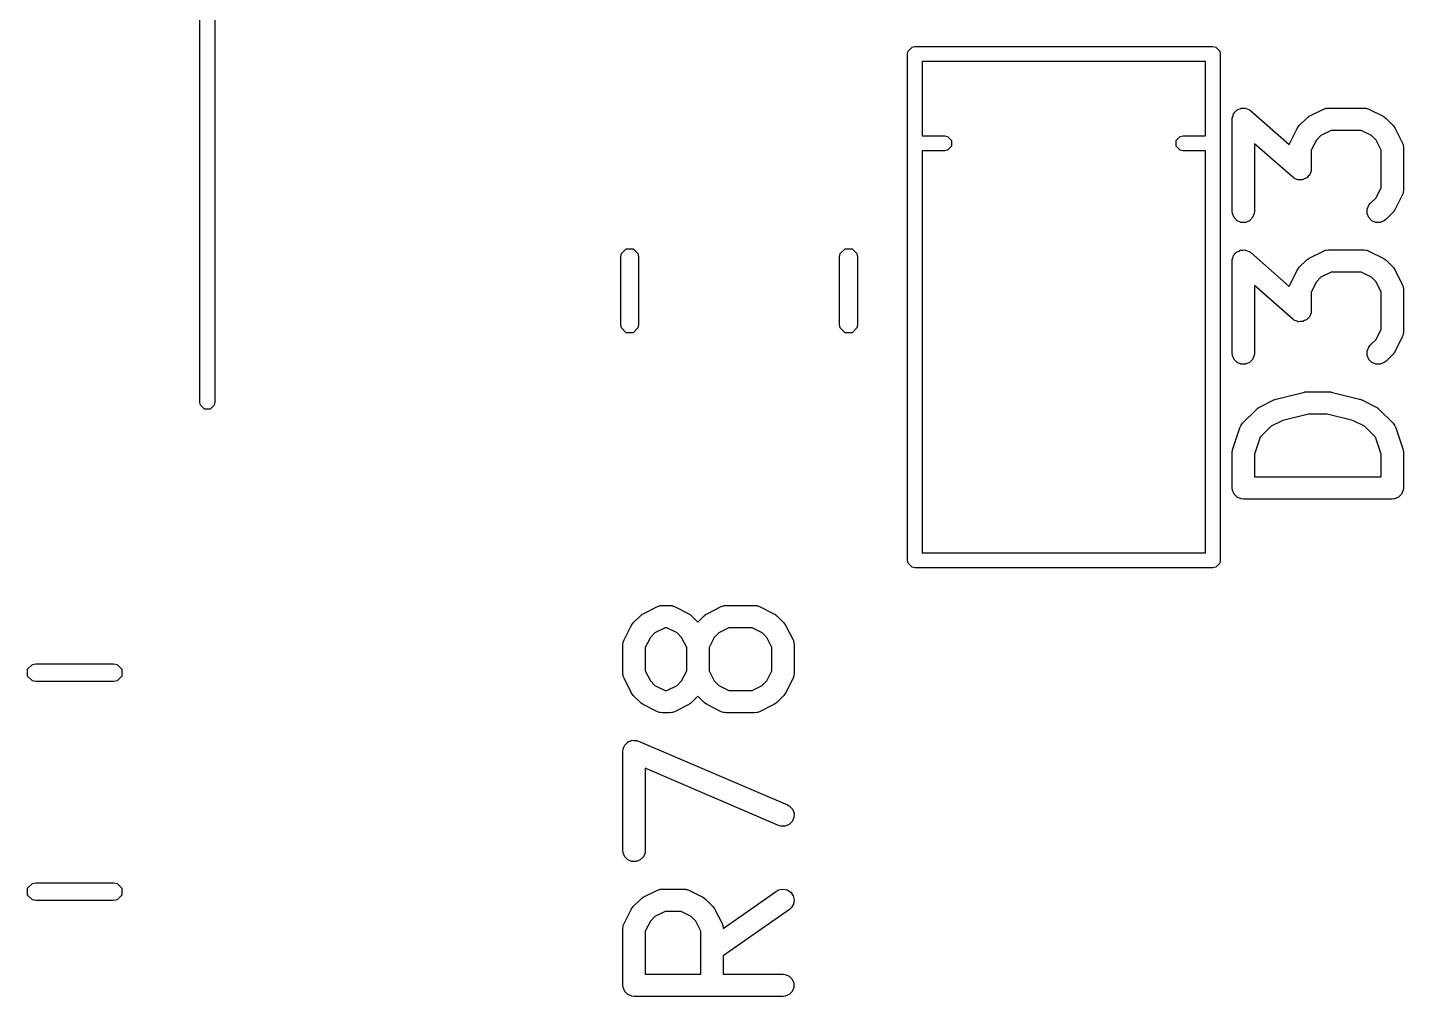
# Model space of a CAD drawing. Header units: inches. Extents: x 1.31 to 5.24, y -7.02 to -1.13.
# Drawn here: x 1.734 to 2.0976, y -3.6134 to -3.3572 of the extents above; entities that cross this region are included whole.
import ezdxf

# ---------------------------------------------------------------- set-up
doc = ezdxf.new("R2010")
doc.units = ezdxf.units.IN
doc.header["$MEASUREMENT"] = 0
doc.layers.add('F.Silkscreen', color=41, linetype='CONTINUOUS', true_color=0xf2eda1)

msp = doc.modelspace()

# ---------------------------------------------------------------- linework, layer by layer
at = {"layer": 'F.Silkscreen', "linetype": 'CONTINUOUS'}
for p, q in [((1.78346, -3.22008), (1.78346, -3.4563)), ((1.77953, -3.4563), (1.77953, -3.2378)), ((1.96654, -3.36417), (1.96669, -3.36342)), ((1.96669, -3.36342), (1.96775, -3.36235)), ((1.96775, -3.36235), (1.9685, -3.3622)), ((1.9685, -3.3622), (2.04724, -3.3622)), ((2.04724, -3.3622), (2.048, -3.36235)), ((2.048, -3.36235), (2.04906, -3.36342)), ((2.04906, -3.36342), (2.04921, -3.36417)), ((1.96654, -3.49803), (1.96654, -3.36417)), ((1.97047, -3.36614), (1.97047, -3.38583)), ((1.98425, -3.36614), (1.97047, -3.36614)), ((2.04528, -3.36614), (1.98425, -3.36614)), ((2.04528, -3.38583), (2.04528, -3.36614)), ((2.04921, -3.36417), (2.04921, -3.49803)), ((2.05236, -3.38142), (2.05239, -3.38112)), ((2.05236, -3.40579), (2.05236, -3.38142)), ((2.05238, -3.38104), (2.0524, -3.38099)), ((2.05239, -3.38112), (2.05238, -3.38104)), ((2.0524, -3.38099), (2.05241, -3.38084)), ((2.05241, -3.38084), (2.0526, -3.3804)), ((2.0526, -3.3804), (2.05275, -3.37995)), ((2.05275, -3.37995), (2.05281, -3.37987)), ((2.05281, -3.37987), (2.05285, -3.37978)), ((2.05285, -3.37978), (2.05319, -3.37944)), ((2.05319, -3.37944), (2.05351, -3.37908)), ((2.05351, -3.37908), (2.0536, -3.37904)), ((2.0536, -3.37904), (2.05367, -3.37897)), ((2.05367, -3.37897), (2.05411, -3.37878)), ((2.05411, -3.37878), (2.05454, -3.37857)), ((2.05454, -3.37857), (2.05464, -3.37856)), ((2.05464, -3.37856), (2.05473, -3.37853)), ((2.05473, -3.37853), (2.05521, -3.37853)), ((2.05521, -3.37853), (2.05569, -3.37849)), ((2.05569, -3.37849), (2.05578, -3.37853)), ((2.05578, -3.37853), (2.05588, -3.37853)), ((2.05588, -3.37853), (2.05633, -3.37871)), ((2.05633, -3.37871), (2.05678, -3.37886)), ((2.05678, -3.37886), (2.0569, -3.37894)), ((2.0569, -3.37894), (2.05695, -3.37897)), ((2.05695, -3.37897), (2.057, -3.37902)), ((2.057, -3.37902), (2.05725, -3.3792)), ((2.05725, -3.3792), (2.06746, -3.38813)), ((2.07009, -3.38308), (2.07197, -3.38121)), ((2.07197, -3.38121), (2.07219, -3.38102)), ((2.07219, -3.38102), (2.07225, -3.38096)), ((2.07225, -3.38096), (2.07233, -3.38091)), ((2.07233, -3.38091), (2.07241, -3.38084)), ((2.07241, -3.38084), (2.07249, -3.38081)), ((2.07249, -3.38081), (2.07273, -3.38065)), ((2.07273, -3.38065), (2.07648, -3.37878)), ((2.07648, -3.37878), (2.07703, -3.37857)), ((2.07703, -3.37857), (2.07713, -3.37857)), ((2.07713, -3.37857), (2.07723, -3.37853)), ((2.07723, -3.37853), (2.07781, -3.37847)), ((2.07781, -3.37847), (2.08718, -3.37847)), ((2.08718, -3.37847), (2.08775, -3.37853)), ((2.08775, -3.37853), (2.08785, -3.37857)), ((2.08785, -3.37857), (2.08796, -3.37857)), ((2.08796, -3.37857), (2.0885, -3.37878)), ((2.0885, -3.37878), (2.09225, -3.38065)), ((2.09225, -3.38065), (2.0925, -3.38081)), ((2.0925, -3.38081), (2.09257, -3.38084)), ((2.09257, -3.38084), (2.09265, -3.38091)), ((2.09265, -3.38091), (2.09274, -3.38096)), ((2.09274, -3.38096), (2.09279, -3.38102)), ((2.09279, -3.38102), (2.09302, -3.38121)), ((2.09302, -3.38121), (2.09489, -3.38308)), ((2.06766, -3.3876), (2.06954, -3.38385)), ((2.06954, -3.38385), (2.0697, -3.3836)), ((2.0697, -3.3836), (2.06973, -3.38353)), ((2.06973, -3.38353), (2.06979, -3.38345)), ((2.06979, -3.38345), (2.06985, -3.38336)), ((2.06985, -3.38336), (2.06991, -3.38331)), ((2.06991, -3.38331), (2.07009, -3.38308)), ((2.0785, -3.38437), (2.0758, -3.38572)), ((2.08648, -3.38437), (2.0785, -3.38437)), ((2.08918, -3.38572), (2.08648, -3.38437)), ((2.09489, -3.38308), (2.09508, -3.38331)), ((2.09508, -3.38331), (2.09514, -3.38336)), ((2.09514, -3.38336), (2.09519, -3.38345)), ((2.09519, -3.38345), (2.09526, -3.38353)), ((2.09526, -3.38353), (2.09529, -3.3836)), ((2.09529, -3.3836), (2.09544, -3.38385)), ((2.09544, -3.38385), (2.09732, -3.3876)), ((1.97047, -3.38583), (1.97638, -3.38583)), ((1.97638, -3.38583), (1.97713, -3.38598)), ((1.97713, -3.38598), (1.9782, -3.38704)), ((1.9782, -3.38855), (1.97713, -3.38961)), ((1.9782, -3.38704), (1.9782, -3.38855)), ((2.03755, -3.38704), (2.03862, -3.38598)), ((2.03755, -3.38855), (2.03755, -3.38704)), ((2.03862, -3.38961), (2.03755, -3.38855)), ((2.03862, -3.38598), (2.03937, -3.38583)), ((2.03937, -3.38583), (2.04528, -3.38583)), ((2.06836, -3.39677), (2.05826, -3.38793)), ((2.05826, -3.38793), (2.05826, -3.40579)), ((2.06746, -3.38813), (2.06766, -3.3876)), ((2.07461, -3.38692), (2.07326, -3.38962)), ((2.0758, -3.38572), (2.07461, -3.38692)), ((2.09038, -3.38692), (2.08918, -3.38572)), ((2.09173, -3.38962), (2.09038, -3.38692)), ((2.09732, -3.3876), (2.09753, -3.38814)), ((2.09753, -3.38814), (2.09753, -3.38825)), ((2.09753, -3.38825), (2.09757, -3.38834)), ((2.09757, -3.38834), (2.09763, -3.38892)), ((2.09763, -3.38892), (2.09763, -3.40017)), ((1.97638, -3.38976), (1.97047, -3.38976)), ((1.97047, -3.38976), (1.97047, -3.49606)), ((1.97713, -3.38961), (1.97638, -3.38976)), ((2.03937, -3.38976), (2.03862, -3.38961)), ((2.04528, -3.38976), (2.03937, -3.38976)), ((2.04528, -3.49606), (2.04528, -3.38976)), ((2.07326, -3.38962), (2.07326, -3.39454)), ((2.09173, -3.39947), (2.09173, -3.38962)), ((2.07276, -3.39618), (2.07242, -3.39652)), ((2.0728, -3.39609), (2.07276, -3.39618)), ((2.07286, -3.39602), (2.0728, -3.39609)), ((2.07302, -3.39556), (2.07286, -3.39602)), ((2.0732, -3.39512), (2.07302, -3.39556)), ((2.07322, -3.39498), (2.0732, -3.39512)), ((2.07323, -3.39493), (2.07322, -3.39498)), ((2.07326, -3.39454), (2.07323, -3.39485)), ((2.07323, -3.39485), (2.07323, -3.39493)), ((2.06861, -3.39694), (2.06836, -3.39677)), ((2.06867, -3.397), (2.06861, -3.39694)), ((2.06872, -3.39702), (2.06867, -3.397)), ((2.06883, -3.3971), (2.06872, -3.39702)), ((2.06929, -3.39726), (2.06883, -3.3971)), ((2.06973, -3.39744), (2.06929, -3.39726)), ((2.06983, -3.39744), (2.06973, -3.39744)), ((2.06992, -3.39747), (2.06983, -3.39744)), ((2.0704, -3.39744), (2.06992, -3.39747)), ((2.07088, -3.39744), (2.0704, -3.39744)), ((2.07097, -3.3974), (2.07088, -3.39744)), ((2.07107, -3.3974), (2.07097, -3.3974)), ((2.0715, -3.39718), (2.07107, -3.3974)), ((2.07195, -3.397), (2.0715, -3.39718)), ((2.07202, -3.39693), (2.07195, -3.397)), ((2.07211, -3.39688), (2.07202, -3.39693)), ((2.07242, -3.39652), (2.07211, -3.39688)), ((2.09038, -3.40217), (2.09173, -3.39947)), ((2.08884, -3.40371), (2.09038, -3.40217)), ((2.09732, -3.40149), (2.09544, -3.40524)), ((2.09753, -3.40095), (2.09732, -3.40149)), ((2.09757, -3.40074), (2.09753, -3.40084)), ((2.09753, -3.40084), (2.09753, -3.40095)), ((2.09763, -3.40017), (2.09757, -3.40074)), ((2.05241, -3.40637), (2.05236, -3.40579)), ((2.05285, -3.40743), (2.05241, -3.40637)), ((2.0582, -3.40637), (2.05776, -3.40743)), ((2.05826, -3.40579), (2.0582, -3.40637)), ((2.08803, -3.40522), (2.08847, -3.40415)), ((2.08803, -3.40637), (2.08803, -3.40522)), ((2.08847, -3.40743), (2.08803, -3.40637)), ((2.08847, -3.40415), (2.08884, -3.40371)), ((2.09489, -3.40601), (2.09302, -3.40788)), ((2.09508, -3.40578), (2.09489, -3.40601)), ((2.09514, -3.40573), (2.09508, -3.40578)), ((2.09519, -3.40564), (2.09514, -3.40573)), ((2.09526, -3.40556), (2.09519, -3.40564)), ((2.09529, -3.40549), (2.09526, -3.40556)), ((2.09544, -3.40524), (2.09529, -3.40549)), ((2.05367, -3.40825), (2.05285, -3.40743)), ((2.05473, -3.40869), (2.05367, -3.40825)), ((2.05588, -3.40869), (2.05473, -3.40869)), ((2.05695, -3.40825), (2.05588, -3.40869)), ((2.05776, -3.40743), (2.05695, -3.40825)), ((2.08929, -3.40825), (2.08847, -3.40743)), ((2.09035, -3.40869), (2.08929, -3.40825)), ((2.0915, -3.40869), (2.09035, -3.40869)), ((2.09257, -3.40825), (2.0915, -3.40869)), ((2.09302, -3.40788), (2.09257, -3.40825)), ((1.89075, -3.41783), (1.89093, -3.41693)), ((1.89075, -3.43571), (1.89075, -3.41783)), ((1.89093, -3.41693), (1.89221, -3.41565)), ((1.89221, -3.41565), (1.89401, -3.41565)), ((1.89401, -3.41565), (1.89529, -3.41693)), ((1.89529, -3.41693), (1.89547, -3.41783)), ((1.89547, -3.41783), (1.89547, -3.43571)), ((1.94862, -3.41783), (1.9488, -3.41693)), ((1.94862, -3.43571), (1.94862, -3.41783)), ((1.9488, -3.41693), (1.95008, -3.41565)), ((1.95008, -3.41565), (1.95189, -3.41565)), ((1.95189, -3.41565), (1.95317, -3.41693)), ((1.95317, -3.41693), (1.95335, -3.41783)), ((1.95335, -3.41783), (1.95335, -3.43571)), ((2.05241, -3.41834), (2.0526, -3.4179)), ((2.0526, -3.4179), (2.05275, -3.41744)), ((2.05275, -3.41744), (2.05281, -3.41737)), ((2.05281, -3.41737), (2.05285, -3.41728)), ((2.05285, -3.41728), (2.05319, -3.41694)), ((2.05319, -3.41694), (2.05351, -3.41658)), ((2.05351, -3.41658), (2.0536, -3.41653)), ((2.0536, -3.41653), (2.05367, -3.41646)), ((2.05367, -3.41646), (2.05411, -3.41628)), ((2.05411, -3.41628), (2.05454, -3.41607)), ((2.05454, -3.41607), (2.05464, -3.41606)), ((2.05464, -3.41606), (2.05473, -3.41602)), ((2.05473, -3.41602), (2.05521, -3.41602)), ((2.05521, -3.41602), (2.05569, -3.41599)), ((2.05569, -3.41599), (2.05578, -3.41602)), ((2.05578, -3.41602), (2.05588, -3.41602)), ((2.05588, -3.41602), (2.05633, -3.4162)), ((2.05633, -3.4162), (2.05678, -3.41636)), ((2.05678, -3.41636), (2.0569, -3.41644)), ((2.0569, -3.41644), (2.05695, -3.41646)), ((2.05695, -3.41646), (2.057, -3.41652)), ((2.057, -3.41652), (2.05725, -3.41669)), ((2.05725, -3.41669), (2.06746, -3.42563)), ((2.07249, -3.41831), (2.07273, -3.41815)), ((2.07273, -3.41815), (2.07648, -3.41628)), ((2.07648, -3.41628), (2.07703, -3.41607)), ((2.07703, -3.41607), (2.07713, -3.41606)), ((2.07713, -3.41606), (2.07723, -3.41602)), ((2.07723, -3.41602), (2.07781, -3.41596)), ((2.07781, -3.41596), (2.08718, -3.41596)), ((2.08718, -3.41596), (2.08775, -3.41602)), ((2.08775, -3.41602), (2.08785, -3.41606)), ((2.08785, -3.41606), (2.08796, -3.41607)), ((2.08796, -3.41607), (2.0885, -3.41628)), ((2.0885, -3.41628), (2.09225, -3.41815)), ((2.09225, -3.41815), (2.0925, -3.41831)), ((2.05236, -3.41892), (2.05239, -3.41861)), ((2.05236, -3.44329), (2.05236, -3.41892)), ((2.05238, -3.41853), (2.0524, -3.41848)), ((2.05239, -3.41861), (2.05238, -3.41853)), ((2.0524, -3.41848), (2.05241, -3.41834)), ((2.06766, -3.42509), (2.06954, -3.42135)), ((2.06954, -3.42135), (2.0697, -3.4211)), ((2.0697, -3.4211), (2.06973, -3.42103)), ((2.06973, -3.42103), (2.06979, -3.42094)), ((2.06979, -3.42094), (2.06985, -3.42086)), ((2.06985, -3.42086), (2.06991, -3.4208)), ((2.06991, -3.4208), (2.07009, -3.42058)), ((2.07009, -3.42058), (2.07197, -3.4187)), ((2.07197, -3.4187), (2.07219, -3.41852)), ((2.07219, -3.41852), (2.07225, -3.41846)), ((2.07225, -3.41846), (2.07233, -3.4184)), ((2.07233, -3.4184), (2.07241, -3.41834)), ((2.07241, -3.41834), (2.07249, -3.41831)), ((2.0785, -3.42187), (2.0758, -3.42322)), ((2.08648, -3.42187), (2.0785, -3.42187)), ((2.08918, -3.42322), (2.08648, -3.42187)), ((2.0925, -3.41831), (2.09257, -3.41834)), ((2.09257, -3.41834), (2.09265, -3.4184)), ((2.09265, -3.4184), (2.09274, -3.41846)), ((2.09274, -3.41846), (2.09279, -3.41852)), ((2.09279, -3.41852), (2.09302, -3.4187)), ((2.09302, -3.4187), (2.09489, -3.42058)), ((2.09489, -3.42058), (2.09508, -3.4208)), ((2.09508, -3.4208), (2.09514, -3.42086)), ((2.09514, -3.42086), (2.09519, -3.42094)), ((2.09519, -3.42094), (2.09526, -3.42103)), ((2.09526, -3.42103), (2.09529, -3.4211)), ((2.09529, -3.4211), (2.09544, -3.42135)), ((2.09544, -3.42135), (2.09732, -3.42509)), ((2.06836, -3.43426), (2.05826, -3.42542)), ((2.05826, -3.42542), (2.05826, -3.44329)), ((2.06746, -3.42563), (2.06766, -3.42509)), ((2.07461, -3.42441), (2.07326, -3.42711)), ((2.0758, -3.42322), (2.07461, -3.42441)), ((2.09038, -3.42441), (2.08918, -3.42322)), ((2.09173, -3.42711), (2.09038, -3.42441)), ((2.09732, -3.42509), (2.09753, -3.42564)), ((2.07326, -3.42711), (2.07326, -3.43204)), ((2.09173, -3.43697), (2.09173, -3.42711)), ((2.09753, -3.42564), (2.09753, -3.42574)), ((2.09753, -3.42574), (2.09757, -3.42584)), ((2.09757, -3.42584), (2.09763, -3.42642)), ((2.09763, -3.42642), (2.09763, -3.43766)), ((2.0732, -3.43262), (2.07302, -3.43306)), ((2.07322, -3.43248), (2.0732, -3.43262)), ((2.07323, -3.43242), (2.07322, -3.43248)), ((2.07326, -3.43204), (2.07323, -3.43234)), ((2.07323, -3.43234), (2.07323, -3.43242)), ((1.89093, -3.43662), (1.89075, -3.43571)), ((1.89547, -3.43571), (1.89529, -3.43662)), ((1.9488, -3.43662), (1.94862, -3.43571)), ((1.95335, -3.43571), (1.95317, -3.43662)), ((2.06861, -3.43444), (2.06836, -3.43426)), ((2.06867, -3.43449), (2.06861, -3.43444)), ((2.06872, -3.43452), (2.06867, -3.43449)), ((2.06883, -3.4346), (2.06872, -3.43452)), ((2.06929, -3.43475), (2.06883, -3.4346)), ((2.06973, -3.43494), (2.06929, -3.43475)), ((2.06983, -3.43494), (2.06973, -3.43494)), ((2.06992, -3.43497), (2.06983, -3.43494)), ((2.0704, -3.43494), (2.06992, -3.43497)), ((2.07088, -3.43494), (2.0704, -3.43494)), ((2.07097, -3.4349), (2.07088, -3.43494)), ((2.07107, -3.43489), (2.07097, -3.4349)), ((2.0715, -3.43468), (2.07107, -3.43489)), ((2.07195, -3.43449), (2.0715, -3.43468)), ((2.07202, -3.43442), (2.07195, -3.43449)), ((2.07211, -3.43438), (2.07202, -3.43442)), ((2.07242, -3.43402), (2.07211, -3.43438)), ((2.07276, -3.43368), (2.07242, -3.43402)), ((2.0728, -3.43359), (2.07276, -3.43368)), ((2.07286, -3.43351), (2.0728, -3.43359)), ((2.07302, -3.43306), (2.07286, -3.43351)), ((1.89221, -3.43789), (1.89093, -3.43662)), ((1.89401, -3.43789), (1.89221, -3.43789)), ((1.89529, -3.43662), (1.89401, -3.43789)), ((1.95008, -3.43789), (1.9488, -3.43662)), ((1.95189, -3.43789), (1.95008, -3.43789)), ((1.95317, -3.43662), (1.95189, -3.43789)), ((2.08884, -3.4412), (2.09038, -3.43966)), ((2.09038, -3.43966), (2.09173, -3.43697)), ((2.09732, -3.43898), (2.09544, -3.44273)), ((2.09753, -3.43844), (2.09732, -3.43898)), ((2.09757, -3.43824), (2.09753, -3.43834)), ((2.09753, -3.43834), (2.09753, -3.43844)), ((2.09763, -3.43766), (2.09757, -3.43824)), ((2.05241, -3.44386), (2.05236, -3.44329)), ((2.05826, -3.44329), (2.0582, -3.44386)), ((2.08803, -3.44271), (2.08847, -3.44165)), ((2.08803, -3.44386), (2.08803, -3.44271)), ((2.08847, -3.44165), (2.08884, -3.4412)), ((2.09489, -3.4435), (2.09302, -3.44538)), ((2.09508, -3.44328), (2.09489, -3.4435)), ((2.09514, -3.44322), (2.09508, -3.44328)), ((2.09519, -3.44313), (2.09514, -3.44322)), ((2.09526, -3.44305), (2.09519, -3.44313)), ((2.09529, -3.44298), (2.09526, -3.44305)), ((2.09544, -3.44273), (2.09529, -3.44298)), ((2.05285, -3.44493), (2.05241, -3.44386)), ((2.05367, -3.44574), (2.05285, -3.44493)), ((2.05473, -3.44618), (2.05367, -3.44574)), ((2.05588, -3.44618), (2.05473, -3.44618)), ((2.05695, -3.44574), (2.05588, -3.44618)), ((2.05776, -3.44493), (2.05695, -3.44574)), ((2.0582, -3.44386), (2.05776, -3.44493)), ((2.08847, -3.44493), (2.08803, -3.44386)), ((2.08929, -3.44574), (2.08847, -3.44493)), ((2.09035, -3.44618), (2.08929, -3.44574)), ((2.0915, -3.44618), (2.09035, -3.44618)), ((2.09257, -3.44574), (2.0915, -3.44618)), ((2.09302, -3.44538), (2.09257, -3.44574)), ((2.06397, -3.45542), (2.07146, -3.45355)), ((2.07146, -3.45355), (2.07156, -3.45353)), ((2.07156, -3.45353), (2.0716, -3.45352)), ((2.0716, -3.45352), (2.07182, -3.45349)), ((2.07182, -3.45349), (2.07204, -3.45346)), ((2.07204, -3.45346), (2.07208, -3.45347)), ((2.07208, -3.45347), (2.07218, -3.45346)), ((2.07218, -3.45346), (2.07781, -3.45346)), ((2.07781, -3.45346), (2.07791, -3.45347)), ((2.07791, -3.45347), (2.07795, -3.45346)), ((2.07795, -3.45346), (2.07816, -3.45349)), ((2.07816, -3.45349), (2.07838, -3.45352)), ((2.07838, -3.45352), (2.07842, -3.45353)), ((2.07842, -3.45353), (2.07852, -3.45355)), ((2.07852, -3.45355), (2.08602, -3.45542)), ((1.77968, -3.45705), (1.77953, -3.4563)), ((1.78074, -3.45812), (1.77968, -3.45705)), ((1.78225, -3.45812), (1.78074, -3.45812)), ((1.78331, -3.45705), (1.78225, -3.45812)), ((1.78346, -3.4563), (1.78331, -3.45705)), ((2.05509, -3.46182), (2.05884, -3.45807)), ((2.05884, -3.45807), (2.05907, -3.45789)), ((2.05907, -3.45789), (2.05912, -3.45783)), ((2.05912, -3.45783), (2.05921, -3.45777)), ((2.05921, -3.45777), (2.05929, -3.45771)), ((2.05929, -3.45771), (2.05936, -3.45768)), ((2.05936, -3.45768), (2.05961, -3.45752)), ((2.05961, -3.45752), (2.06336, -3.45565)), ((2.06336, -3.45565), (2.0634, -3.45563)), ((2.0634, -3.45563), (2.06342, -3.45562)), ((2.06342, -3.45562), (2.06366, -3.45553)), ((2.06366, -3.45553), (2.0639, -3.45544)), ((2.0639, -3.45544), (2.06392, -3.45544)), ((2.06392, -3.45544), (2.06397, -3.45542)), ((2.08602, -3.45542), (2.08606, -3.45544)), ((2.08606, -3.45544), (2.08608, -3.45544)), ((2.08608, -3.45544), (2.08632, -3.45553)), ((2.08632, -3.45553), (2.08657, -3.45562)), ((2.08657, -3.45562), (2.08658, -3.45563)), ((2.08658, -3.45563), (2.08662, -3.45565)), ((2.08662, -3.45565), (2.09037, -3.45752)), ((2.09037, -3.45752), (2.09062, -3.45768)), ((2.09062, -3.45768), (2.09069, -3.45771)), ((2.09069, -3.45771), (2.09078, -3.45777)), ((2.09078, -3.45777), (2.09086, -3.45783)), ((2.09086, -3.45783), (2.09092, -3.45789)), ((2.09092, -3.45789), (2.09114, -3.45807)), ((2.09114, -3.45807), (2.09489, -3.46182)), ((2.05473, -3.46227), (2.05509, -3.46182)), ((2.06571, -3.46107), (2.06268, -3.46259)), ((2.07254, -3.45936), (2.06571, -3.46107)), ((2.07744, -3.45936), (2.07254, -3.45936)), ((2.08427, -3.46107), (2.07744, -3.45936)), ((2.0873, -3.46259), (2.08427, -3.46107)), ((2.09489, -3.46182), (2.09526, -3.46227)), ((2.05251, -3.4686), (2.05438, -3.46298)), ((2.05438, -3.46298), (2.05462, -3.46245)), ((2.05462, -3.46245), (2.05469, -3.46237)), ((2.05469, -3.46237), (2.05473, -3.46227)), ((2.05976, -3.46551), (2.05826, -3.47001)), ((2.06268, -3.46259), (2.05976, -3.46551)), ((2.09022, -3.46551), (2.0873, -3.46259)), ((2.09173, -3.47001), (2.09022, -3.46551)), ((2.09526, -3.46227), (2.0953, -3.46237)), ((2.0953, -3.46237), (2.09537, -3.46245)), ((2.09537, -3.46245), (2.0956, -3.46298)), ((2.0956, -3.46298), (2.09748, -3.4686)), ((2.05238, -3.46917), (2.0524, -3.46906)), ((2.0524, -3.46906), (2.05241, -3.46896)), ((2.05241, -3.46896), (2.05244, -3.46889)), ((2.05244, -3.46889), (2.05251, -3.4686)), ((2.09748, -3.4686), (2.09754, -3.46889)), ((2.09754, -3.46889), (2.09757, -3.46896)), ((2.09757, -3.46896), (2.09758, -3.46906)), ((2.09758, -3.46906), (2.09761, -3.46917)), ((2.05236, -3.46954), (2.05238, -3.46924)), ((2.05236, -3.47891), (2.05236, -3.46954)), ((2.05238, -3.46924), (2.05238, -3.46917)), ((2.05826, -3.47001), (2.05826, -3.47596)), ((2.09173, -3.47596), (2.09173, -3.47001)), ((2.09761, -3.46917), (2.0976, -3.46924)), ((2.0976, -3.46924), (2.09763, -3.46954)), ((2.09763, -3.46954), (2.09763, -3.47891)), ((2.05826, -3.47596), (2.09173, -3.47596)), ((2.05241, -3.47948), (2.05236, -3.47891)), ((2.05285, -3.48055), (2.05241, -3.47948)), ((2.09757, -3.47948), (2.09713, -3.48055)), ((2.09763, -3.47891), (2.09757, -3.47948)), ((2.05367, -3.48136), (2.05285, -3.48055)), ((2.05473, -3.4818), (2.05367, -3.48136)), ((2.05531, -3.48186), (2.05473, -3.4818)), ((2.09468, -3.48186), (2.05531, -3.48186)), ((2.09525, -3.4818), (2.09468, -3.48186)), ((2.09632, -3.48136), (2.09525, -3.4818)), ((2.09713, -3.48055), (2.09632, -3.48136)), ((1.96669, -3.49878), (1.96654, -3.49803)), ((1.97047, -3.49606), (2.04528, -3.49606)), ((2.04921, -3.49803), (2.04906, -3.49878)), ((1.96775, -3.49985), (1.96669, -3.49878)), ((1.9685, -3.5), (1.96775, -3.49985)), ((2.04724, -3.5), (1.9685, -3.5)), ((2.048, -3.49985), (2.04724, -3.5)), ((2.04906, -3.49878), (2.048, -3.49985)), ((1.89407, -3.51458), (1.89595, -3.5127)), ((1.89595, -3.5127), (1.89617, -3.51252)), ((1.89617, -3.51252), (1.89622, -3.51246)), ((1.89622, -3.51246), (1.89631, -3.5124)), ((1.89631, -3.5124), (1.89639, -3.51234)), ((1.89639, -3.51234), (1.89647, -3.51231)), ((1.89647, -3.51231), (1.89671, -3.51215)), ((1.89671, -3.51215), (1.90046, -3.51028)), ((1.90046, -3.51028), (1.901, -3.51007)), ((1.901, -3.51007), (1.90111, -3.51006)), ((1.90111, -3.51006), (1.90121, -3.51002)), ((1.90121, -3.51002), (1.90178, -3.50996)), ((1.90178, -3.50996), (1.90366, -3.50996)), ((1.90366, -3.50996), (1.90423, -3.51002)), ((1.90423, -3.51002), (1.90433, -3.51006)), ((1.90433, -3.51006), (1.90444, -3.51007)), ((1.90444, -3.51007), (1.90498, -3.51028)), ((1.90498, -3.51028), (1.90873, -3.51215)), ((1.90873, -3.51215), (1.90898, -3.51231)), ((1.90898, -3.51231), (1.90905, -3.51234)), ((1.90905, -3.51234), (1.90913, -3.5124)), ((1.90913, -3.5124), (1.90922, -3.51246)), ((1.90922, -3.51246), (1.90927, -3.51252)), ((1.90927, -3.51252), (1.9095, -3.5127)), ((1.9095, -3.5127), (1.91116, -3.51437)), ((1.91116, -3.51437), (1.91282, -3.5127)), ((1.91282, -3.5127), (1.91305, -3.51252)), ((1.91305, -3.51252), (1.9131, -3.51246)), ((1.9131, -3.51246), (1.91319, -3.5124)), ((1.91319, -3.5124), (1.91327, -3.51234)), ((1.91327, -3.51234), (1.91334, -3.51231)), ((1.91334, -3.51231), (1.91359, -3.51215)), ((1.91359, -3.51215), (1.91734, -3.51028)), ((1.91734, -3.51028), (1.91788, -3.51007)), ((1.91788, -3.51007), (1.91798, -3.51006)), ((1.91798, -3.51006), (1.91808, -3.51002)), ((1.91808, -3.51002), (1.91866, -3.50996)), ((1.91866, -3.50996), (1.92616, -3.50996)), ((1.92616, -3.50996), (1.92673, -3.51002)), ((1.92673, -3.51002), (1.92683, -3.51006)), ((1.92683, -3.51006), (1.92694, -3.51007)), ((1.92694, -3.51007), (1.92748, -3.51028)), ((1.92748, -3.51028), (1.93123, -3.51215)), ((1.93123, -3.51215), (1.93147, -3.51231)), ((1.93147, -3.51231), (1.93155, -3.51234)), ((1.93155, -3.51234), (1.93163, -3.5124)), ((1.93163, -3.5124), (1.93172, -3.51246)), ((1.93172, -3.51246), (1.93177, -3.51252)), ((1.93177, -3.51252), (1.93199, -3.5127)), ((1.93199, -3.5127), (1.93387, -3.51458)), ((1.89164, -3.5191), (1.89352, -3.51535)), ((1.89352, -3.51535), (1.89367, -3.5151)), ((1.89367, -3.5151), (1.8937, -3.51503)), ((1.8937, -3.51503), (1.89377, -3.51495)), ((1.89377, -3.51495), (1.89383, -3.51486)), ((1.89383, -3.51486), (1.89389, -3.51481)), ((1.89389, -3.51481), (1.89407, -3.51458)), ((1.90248, -3.51587), (1.89978, -3.51722)), ((1.90296, -3.51587), (1.90248, -3.51587)), ((1.90566, -3.51722), (1.90296, -3.51587)), ((1.91935, -3.51587), (1.91666, -3.51722)), ((1.92546, -3.51587), (1.91935, -3.51587)), ((1.92816, -3.51722), (1.92546, -3.51587)), ((1.93387, -3.51458), (1.93405, -3.51481)), ((1.93405, -3.51481), (1.93411, -3.51486)), ((1.93411, -3.51486), (1.93417, -3.51495)), ((1.93417, -3.51495), (1.93423, -3.51503)), ((1.93423, -3.51503), (1.93426, -3.5151)), ((1.93426, -3.5151), (1.93442, -3.51535)), ((1.93442, -3.51535), (1.9363, -3.5191)), ((1.89133, -3.52042), (1.89139, -3.51984)), ((1.89139, -3.51984), (1.89143, -3.51974)), ((1.89143, -3.51974), (1.89144, -3.51964)), ((1.89144, -3.51964), (1.89164, -3.5191)), ((1.89859, -3.51842), (1.89724, -3.52111)), ((1.89978, -3.51722), (1.89859, -3.51842)), ((1.90686, -3.51842), (1.90566, -3.51722)), ((1.9082, -3.52111), (1.90686, -3.51842)), ((1.91546, -3.51842), (1.91411, -3.52111)), ((1.91666, -3.51722), (1.91546, -3.51842)), ((1.92935, -3.51842), (1.92816, -3.51722)), ((1.9307, -3.52111), (1.92935, -3.51842)), ((1.9363, -3.5191), (1.9365, -3.51964)), ((1.9365, -3.51964), (1.93651, -3.51974)), ((1.93651, -3.51974), (1.93655, -3.51984)), ((1.93655, -3.51984), (1.93661, -3.52042)), ((1.89133, -3.52792), (1.89133, -3.52042)), ((1.89724, -3.52111), (1.89724, -3.52722)), ((1.9082, -3.52722), (1.9082, -3.52111)), ((1.91411, -3.52111), (1.91411, -3.52722)), ((1.9307, -3.52722), (1.9307, -3.52111)), ((1.93661, -3.52042), (1.93661, -3.52792)), ((1.73399, -3.52685), (1.73527, -3.52557)), ((1.73399, -3.52866), (1.73399, -3.52685)), ((1.73527, -3.52557), (1.73617, -3.52539)), ((1.73617, -3.52539), (1.75674, -3.52539)), ((1.75674, -3.52539), (1.75765, -3.52557)), ((1.75765, -3.52557), (1.75892, -3.52685)), ((1.75892, -3.52685), (1.75892, -3.52866)), ((1.89724, -3.52722), (1.89859, -3.52992)), ((1.90686, -3.52992), (1.9082, -3.52722)), ((1.91411, -3.52722), (1.91546, -3.52992)), ((1.92935, -3.52992), (1.9307, -3.52722)), ((1.73527, -3.52994), (1.73399, -3.52866)), ((1.73617, -3.53012), (1.73527, -3.52994)), ((1.75674, -3.53012), (1.73617, -3.53012)), ((1.75765, -3.52994), (1.75674, -3.53012)), ((1.75892, -3.52866), (1.75765, -3.52994)), ((1.89139, -3.52849), (1.89133, -3.52792)), ((1.89143, -3.52859), (1.89139, -3.52849)), ((1.89144, -3.5287), (1.89143, -3.52859)), ((1.89164, -3.52924), (1.89144, -3.5287)), ((1.89352, -3.53299), (1.89164, -3.52924)), ((1.89859, -3.52992), (1.89978, -3.53111)), ((1.90566, -3.53111), (1.90686, -3.52992)), ((1.91546, -3.52992), (1.91666, -3.53111)), ((1.92816, -3.53111), (1.92935, -3.52992)), ((1.9363, -3.52924), (1.93442, -3.53299)), ((1.9365, -3.5287), (1.9363, -3.52924)), ((1.93651, -3.52859), (1.9365, -3.5287)), ((1.93655, -3.52849), (1.93651, -3.52859)), ((1.93661, -3.52792), (1.93655, -3.52849)), ((1.89367, -3.53323), (1.89352, -3.53299)), ((1.8937, -3.53331), (1.89367, -3.53323)), ((1.89377, -3.53339), (1.8937, -3.53331)), ((1.89383, -3.53348), (1.89377, -3.53339)), ((1.89389, -3.53353), (1.89383, -3.53348)), ((1.89407, -3.53375), (1.89389, -3.53353)), ((1.89595, -3.53563), (1.89407, -3.53375)), ((1.89978, -3.53111), (1.90248, -3.53246)), ((1.90248, -3.53246), (1.90296, -3.53246)), ((1.90296, -3.53246), (1.90566, -3.53111)), ((1.91116, -3.53397), (1.9095, -3.53563)), ((1.91282, -3.53563), (1.91116, -3.53397)), ((1.91666, -3.53111), (1.91935, -3.53246)), ((1.91935, -3.53246), (1.92546, -3.53246)), ((1.92546, -3.53246), (1.92816, -3.53111)), ((1.93387, -3.53375), (1.93199, -3.53563)), ((1.93405, -3.53353), (1.93387, -3.53375)), ((1.93411, -3.53348), (1.93405, -3.53353)), ((1.93417, -3.53339), (1.93411, -3.53348)), ((1.93423, -3.53331), (1.93417, -3.53339)), ((1.93426, -3.53323), (1.93423, -3.53331)), ((1.93442, -3.53299), (1.93426, -3.53323)), ((1.89617, -3.53581), (1.89595, -3.53563)), ((1.89622, -3.53587), (1.89617, -3.53581)), ((1.89631, -3.53593), (1.89622, -3.53587)), ((1.89639, -3.53599), (1.89631, -3.53593)), ((1.89647, -3.53602), (1.89639, -3.53599)), ((1.89671, -3.53618), (1.89647, -3.53602)), ((1.90046, -3.53806), (1.89671, -3.53618)), ((1.901, -3.53826), (1.90046, -3.53806)), ((1.90498, -3.53806), (1.90444, -3.53826)), ((1.90873, -3.53618), (1.90498, -3.53806)), ((1.90898, -3.53602), (1.90873, -3.53618)), ((1.90905, -3.53599), (1.90898, -3.53602)), ((1.90913, -3.53593), (1.90905, -3.53599)), ((1.90922, -3.53587), (1.90913, -3.53593)), ((1.90927, -3.53581), (1.90922, -3.53587)), ((1.9095, -3.53563), (1.90927, -3.53581)), ((1.91305, -3.53581), (1.91282, -3.53563)), ((1.9131, -3.53587), (1.91305, -3.53581)), ((1.91319, -3.53593), (1.9131, -3.53587)), ((1.91327, -3.53599), (1.91319, -3.53593)), ((1.91334, -3.53602), (1.91327, -3.53599)), ((1.91359, -3.53618), (1.91334, -3.53602)), ((1.91734, -3.53806), (1.91359, -3.53618)), ((1.91788, -3.53826), (1.91734, -3.53806)), ((1.92748, -3.53806), (1.92694, -3.53826)), ((1.93123, -3.53618), (1.92748, -3.53806)), ((1.93147, -3.53602), (1.93123, -3.53618)), ((1.93155, -3.53599), (1.93147, -3.53602)), ((1.93163, -3.53593), (1.93155, -3.53599)), ((1.93172, -3.53587), (1.93163, -3.53593)), ((1.93177, -3.53581), (1.93172, -3.53587)), ((1.93199, -3.53563), (1.93177, -3.53581)), ((1.90111, -3.53827), (1.901, -3.53826)), ((1.90121, -3.53831), (1.90111, -3.53827)), ((1.90178, -3.53837), (1.90121, -3.53831)), ((1.90366, -3.53837), (1.90178, -3.53837)), ((1.90423, -3.53831), (1.90366, -3.53837)), ((1.90433, -3.53827), (1.90423, -3.53831)), ((1.90444, -3.53826), (1.90433, -3.53827)), ((1.91798, -3.53827), (1.91788, -3.53826)), ((1.91808, -3.53831), (1.91798, -3.53827)), ((1.91866, -3.53837), (1.91808, -3.53831)), ((1.92616, -3.53837), (1.91866, -3.53837)), ((1.92673, -3.53831), (1.92616, -3.53837)), ((1.92683, -3.53827), (1.92673, -3.53831)), ((1.92694, -3.53826), (1.92683, -3.53827)), ((1.89133, -3.54854), (1.89139, -3.54796)), ((1.89133, -3.57478), (1.89133, -3.54854)), ((1.89139, -3.54796), (1.8914, -3.54794)), ((1.8914, -3.54793), (1.89162, -3.54741)), ((1.8914, -3.54794), (1.8914, -3.54793)), ((1.89162, -3.54741), (1.89183, -3.5469)), ((1.89183, -3.5469), (1.89184, -3.54688)), ((1.89184, -3.54688), (1.89185, -3.54687)), ((1.89185, -3.54687), (1.89225, -3.54648)), ((1.89225, -3.54648), (1.89264, -3.54608)), ((1.89264, -3.54608), (1.89266, -3.54608)), ((1.89266, -3.54608), (1.89267, -3.54606)), ((1.89267, -3.54606), (1.89319, -3.54586)), ((1.89319, -3.54586), (1.89371, -3.54564)), ((1.89371, -3.54564), (1.89373, -3.54564)), ((1.89373, -3.54564), (1.89374, -3.54563)), ((1.89374, -3.54563), (1.8943, -3.54564)), ((1.8943, -3.54564), (1.89486, -3.54564)), ((1.89486, -3.54564), (1.89488, -3.54565)), ((1.89488, -3.54565), (1.8949, -3.54565)), ((1.8949, -3.54565), (1.89545, -3.54582)), ((1.89545, -3.54582), (1.93482, -3.5627)), ((1.93249, -3.56812), (1.89724, -3.55302)), ((1.89724, -3.55302), (1.89724, -3.57478)), ((1.93482, -3.5627), (1.93532, -3.56298)), ((1.93532, -3.56298), (1.93613, -3.5638)), ((1.93609, -3.56708), (1.93526, -3.56789)), ((1.93654, -3.56602), (1.93609, -3.56708)), ((1.93613, -3.5638), (1.93656, -3.56487)), ((1.93656, -3.56487), (1.93654, -3.56602)), ((1.93304, -3.5683), (1.93249, -3.56812)), ((1.93419, -3.56831), (1.93304, -3.5683)), ((1.93526, -3.56789), (1.93419, -3.56831)), ((1.89139, -3.57536), (1.89133, -3.57478)), ((1.89183, -3.57642), (1.89139, -3.57536)), ((1.89264, -3.57724), (1.89183, -3.57642)), ((1.89371, -3.57768), (1.89264, -3.57724)), ((1.89486, -3.57768), (1.89371, -3.57768)), ((1.89592, -3.57724), (1.89486, -3.57768)), ((1.89674, -3.57642), (1.89592, -3.57724)), ((1.89718, -3.57536), (1.89674, -3.57642)), ((1.89724, -3.57478), (1.89718, -3.57536)), ((1.73399, -3.58473), (1.73527, -3.58345)), ((1.73399, -3.58653), (1.73399, -3.58473)), ((1.73527, -3.58345), (1.73617, -3.58327)), ((1.73617, -3.58327), (1.75674, -3.58327)), ((1.75674, -3.58327), (1.75765, -3.58345)), ((1.75765, -3.58345), (1.75892, -3.58473)), ((1.75892, -3.58473), (1.75892, -3.58653)), ((1.89671, -3.58714), (1.90046, -3.58527)), ((1.90046, -3.58527), (1.901, -3.58506)), ((1.901, -3.58506), (1.90111, -3.58505)), ((1.90111, -3.58505), (1.90121, -3.58501)), ((1.90121, -3.58501), (1.90178, -3.58495)), ((1.90178, -3.58495), (1.90741, -3.58495)), ((1.90741, -3.58495), (1.90798, -3.58501)), ((1.90798, -3.58501), (1.90808, -3.58505)), ((1.90808, -3.58505), (1.90819, -3.58506)), ((1.90819, -3.58506), (1.90873, -3.58527)), ((1.90873, -3.58527), (1.91248, -3.58714)), ((1.91786, -3.59536), (1.93196, -3.58549)), ((1.93196, -3.58549), (1.93247, -3.5852)), ((1.93247, -3.5852), (1.93359, -3.58496)), ((1.93359, -3.58496), (1.93472, -3.58516)), ((1.93472, -3.58516), (1.9357, -3.58578)), ((1.73527, -3.58781), (1.73399, -3.58653)), ((1.73617, -3.58799), (1.73527, -3.58781)), ((1.75674, -3.58799), (1.73617, -3.58799)), ((1.75765, -3.58781), (1.75674, -3.58799)), ((1.75892, -3.58653), (1.75765, -3.58781)), ((1.89407, -3.58957), (1.89595, -3.58769)), ((1.89595, -3.58769), (1.89617, -3.58751)), ((1.89617, -3.58751), (1.89622, -3.58745)), ((1.89622, -3.58745), (1.89631, -3.58739)), ((1.89631, -3.58739), (1.89639, -3.58733)), ((1.89639, -3.58733), (1.89647, -3.5873)), ((1.89647, -3.5873), (1.89671, -3.58714)), ((1.91248, -3.58714), (1.91273, -3.5873)), ((1.91273, -3.5873), (1.9128, -3.58733)), ((1.9128, -3.58733), (1.91288, -3.58739)), ((1.91288, -3.58739), (1.91297, -3.58745)), ((1.91297, -3.58745), (1.91302, -3.58751)), ((1.91302, -3.58751), (1.91324, -3.58769)), ((1.91324, -3.58769), (1.91512, -3.58957)), ((1.9357, -3.58578), (1.93636, -3.58672)), ((1.93641, -3.58898), (1.93579, -3.58995)), ((1.93636, -3.58672), (1.93661, -3.58784)), ((1.93661, -3.58784), (1.93641, -3.58898)), ((1.89164, -3.59409), (1.89352, -3.59034)), ((1.89352, -3.59034), (1.89367, -3.59009)), ((1.89367, -3.59009), (1.8937, -3.59002)), ((1.8937, -3.59002), (1.89377, -3.58994)), ((1.89377, -3.58994), (1.89383, -3.58985)), ((1.89383, -3.58985), (1.89389, -3.5898)), ((1.89389, -3.5898), (1.89407, -3.58957)), ((1.89978, -3.59221), (1.89859, -3.59341)), ((1.90248, -3.59086), (1.89978, -3.59221)), ((1.90671, -3.59086), (1.90248, -3.59086)), ((1.90941, -3.59221), (1.90671, -3.59086)), ((1.91061, -3.59341), (1.90941, -3.59221)), ((1.91512, -3.58957), (1.91531, -3.5898)), ((1.91531, -3.5898), (1.91536, -3.58985)), ((1.91536, -3.58985), (1.91542, -3.58994)), ((1.91542, -3.58994), (1.91549, -3.59002)), ((1.91549, -3.59002), (1.91552, -3.59009)), ((1.91552, -3.59009), (1.91567, -3.59034)), ((1.91567, -3.59034), (1.91755, -3.59409)), ((1.93535, -3.59033), (1.91786, -3.60257)), ((1.93579, -3.58995), (1.93535, -3.59033)), ((1.89133, -3.59541), (1.89139, -3.59483)), ((1.89133, -3.6104), (1.89133, -3.59541)), ((1.89139, -3.59483), (1.89143, -3.59473)), ((1.89143, -3.59473), (1.89144, -3.59463)), ((1.89144, -3.59463), (1.89164, -3.59409)), ((1.89859, -3.59341), (1.89724, -3.5961)), ((1.89724, -3.5961), (1.89724, -3.60745)), ((1.91195, -3.5961), (1.91061, -3.59341)), ((1.91195, -3.60745), (1.91195, -3.5961)), ((1.91755, -3.59409), (1.91775, -3.59463)), ((1.91775, -3.59463), (1.91776, -3.59473)), ((1.91776, -3.59473), (1.9178, -3.59483)), ((1.9178, -3.59483), (1.91786, -3.59536)), ((1.91786, -3.60257), (1.91786, -3.60745)), ((1.89139, -3.61098), (1.89133, -3.6104)), ((1.89724, -3.60745), (1.91195, -3.60745)), ((1.91786, -3.60745), (1.93365, -3.60745)), ((1.93365, -3.60745), (1.93423, -3.60751)), ((1.93423, -3.60751), (1.93529, -3.60795)), ((1.93529, -3.60795), (1.93611, -3.60876)), ((1.93611, -3.60876), (1.93655, -3.60983)), ((1.93655, -3.60983), (1.93655, -3.61098)), ((1.89183, -3.61205), (1.89139, -3.61098)), ((1.89264, -3.61286), (1.89183, -3.61205)), ((1.89371, -3.6133), (1.89264, -3.61286)), ((1.89428, -3.61336), (1.89371, -3.6133)), ((1.93365, -3.61336), (1.89428, -3.61336)), ((1.93423, -3.6133), (1.93365, -3.61336)), ((1.93529, -3.61286), (1.93423, -3.6133)), ((1.93611, -3.61205), (1.93529, -3.61286)), ((1.93655, -3.61098), (1.93611, -3.61205))]:
    msp.add_line(p, q, dxfattribs=at)

doc.saveas('drawing.dxf')
